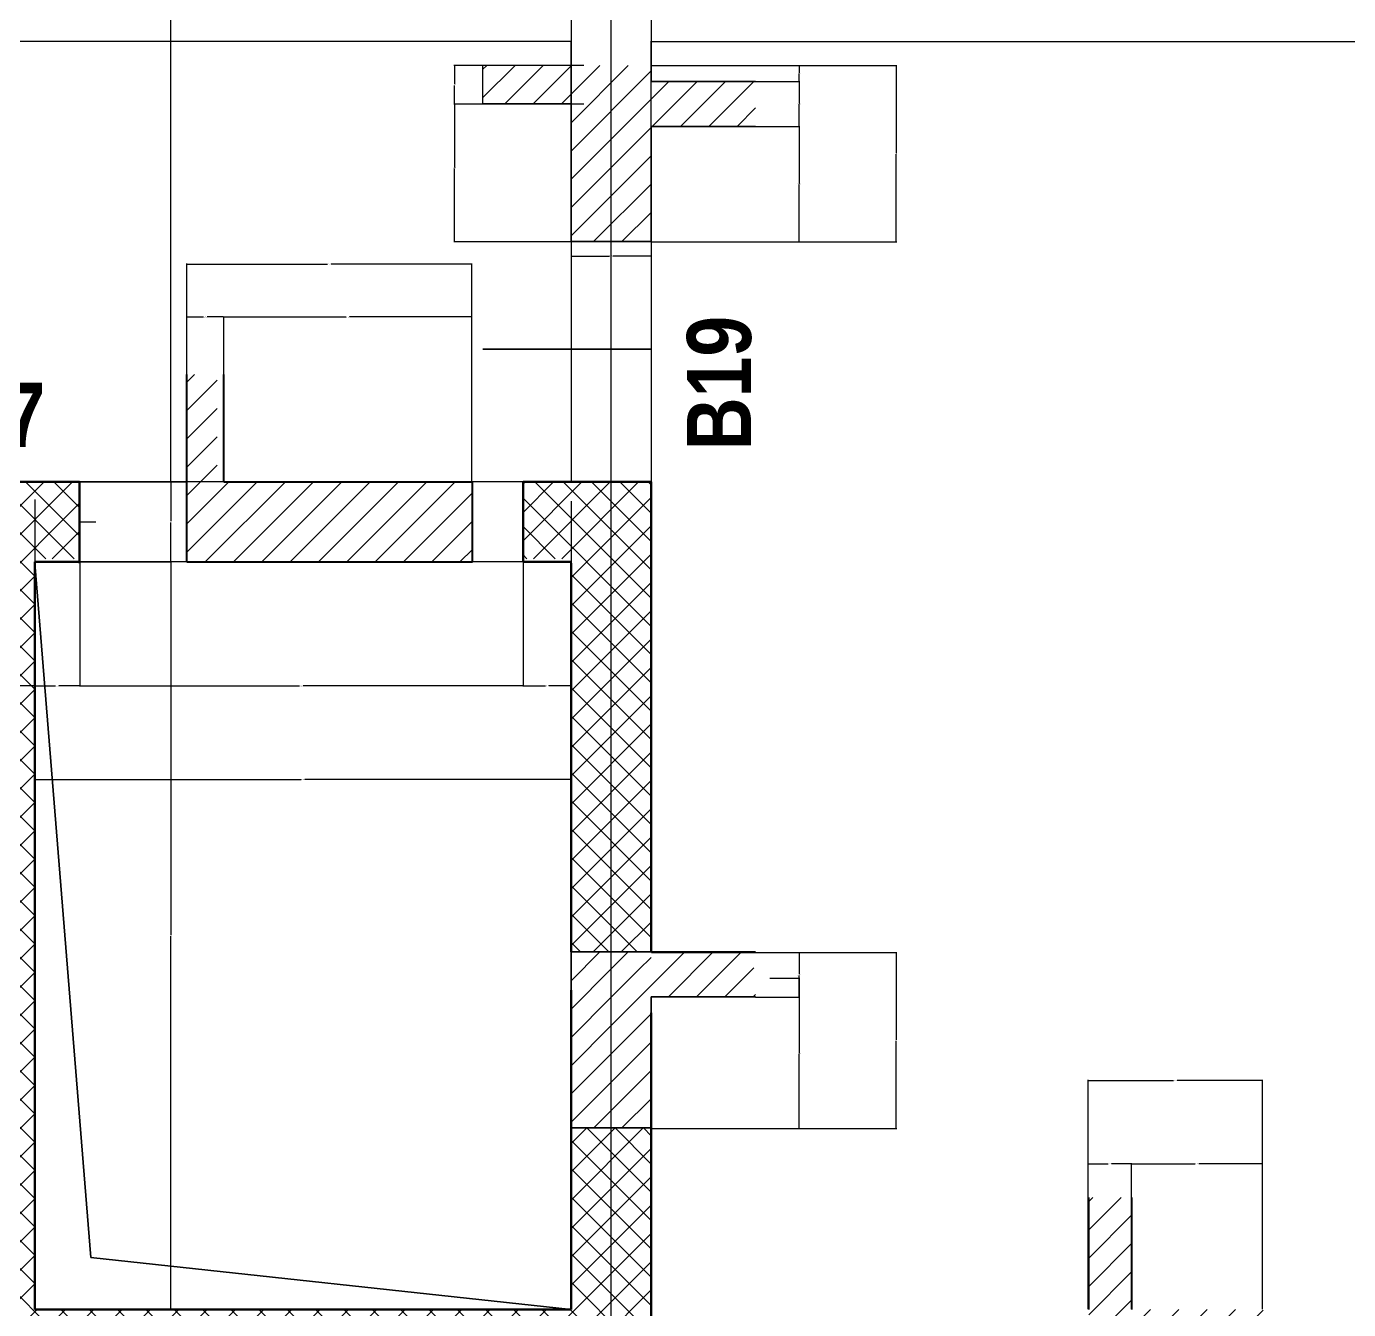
# Model space of a CAD drawing. Header units: millimetres. Extents: x 62 to 4126, y 148 to 2776.
# Drawn here: x 1782.8 to 2195.7, y 610.6 to 1011.4 of the extents above; entities that cross this region are included whole.
import ezdxf

# ---------------------------------------------------------------- set-up
doc = ezdxf.new("R2010")
doc.units = ezdxf.units.MM
doc.linetypes.add('DASHDOT', pattern=[25.4, 12.7, -6.35, 0, -6.35])
doc.linetypes.add('Solid Line copy-002', pattern=[1150, 5, -278.333333, 595, -271.666667])
for name, color, linetype, lineweight in [('! Plochi sech', 210, 'Continuous', 25), ('!Armirovka', 210, 'Continuous', 35), ('!Column', 10, 'Continuous', 50), ('!Dimension', 70, 'Continuous', 25), ('!Hatch', 70, 'Continuous', 25), ('035', 30, 'Continuous', 30), ('Osi', 70, 'DASHDOT', 25)]:
    doc.layers.add(name, color=color, linetype=linetype, lineweight=lineweight)
doc.layers.add('text', color=7, linetype='Continuous')
doc.styles.add('GENERATED_STYLE_3', font='ARIALNB.TTF')
doc.styles.get("Standard").update_dxf_attribs({"font": 'arial.ttf'})
doc.dimstyles.get("Standard").update_dxf_attribs({"dimtxt": 2.5, "dimasz": 2.5, "dimexe": 1.25, "dimexo": 0.625, "dimtad": 1, "dimtxsty": 'Standard', "dimcen": 2.5, "dimazin": 3, "dimtfac": 1, "dimtmove": 0, "dimatfit": 3})

# ---------------------------------------------------------------- blocks, each defined once
blk = doc.blocks.new('*D2198')
at = {"layer": '!Dimension', "color": 0, "lineweight": -2}
for p, q in [((1785.41, 863.6), (1785.41, 805.22)), ((1799.41, 863.6), (1799.41, 805.22)), ((1785.59, 805.4), (1791.88, 805.4)), ((1799.23, 805.4), (1792.93, 805.4))]:
    blk.add_line(p, q, dxfattribs=at)
at = {"layer": '!Dimension', "color": 0}
for points in [[(1785.59, 805.43), (1785.59, 805.37), (1785.41, 805.4)], [(1799.23, 805.37), (1799.23, 805.43), (1799.41, 805.4)]]:
    blk.add_solid(points, dxfattribs=at)
at = {"layer": 'Defpoints', "color": 0}
for p in [(1785.41, 863.66), (1799.41, 863.66), (1799.41, 805.4)]:
    blk.add_point(p, dxfattribs=at)
at = {"layer": '!Dimension', "color": 0, "insert": (1792.41, 805.4), "char_height": 0.18, "attachment_point": 5}
blk.add_mtext('\\A1;14.0000', dxfattribs=at)
blk = doc.blocks.new('*D2199')
at = {"layer": '!Dimension', "color": 0, "lineweight": -2}
for p, q in [((1799.41, 863.6), (1799.41, 805.22)), ((1937.91, 863.1), (1937.91, 805.22)), ((1799.59, 805.4), (1868.06, 805.4)), ((1937.73, 805.4), (1869.25, 805.4))]:
    blk.add_line(p, q, dxfattribs=at)
at = {"layer": '!Dimension', "color": 0}
for points in [[(1799.59, 805.43), (1799.59, 805.37), (1799.41, 805.4)], [(1937.73, 805.37), (1937.73, 805.43), (1937.91, 805.4)]]:
    blk.add_solid(points, dxfattribs=at)
at = {"layer": 'Defpoints', "color": 0}
for p in [(1799.41, 863.66), (1937.91, 863.16), (1937.91, 805.4)]:
    blk.add_point(p, dxfattribs=at)
at = {"layer": '!Dimension', "color": 0, "insert": (1868.66, 805.4), "char_height": 0.18, "attachment_point": 5}
blk.add_mtext('\\A1;138.5000', dxfattribs=at)
blk = doc.blocks.new('*D2200')
at = {"layer": '!Dimension', "color": 0, "lineweight": -2}
for p, q in [((1937.91, 863.1), (1937.91, 805.22)), ((1952.91, 863.1), (1952.91, 805.22)), ((1938.09, 805.4), (1944.88, 805.4)), ((1952.73, 805.4), (1945.93, 805.4))]:
    blk.add_line(p, q, dxfattribs=at)
at = {"layer": '!Dimension', "color": 0}
for points in [[(1938.09, 805.43), (1938.09, 805.37), (1937.91, 805.4)], [(1952.73, 805.37), (1952.73, 805.43), (1952.91, 805.4)]]:
    blk.add_solid(points, dxfattribs=at)
at = {"layer": 'Defpoints', "color": 0}
for p in [(1937.91, 863.16), (1952.91, 863.16), (1952.91, 805.4)]:
    blk.add_point(p, dxfattribs=at)
at = {"layer": '!Dimension', "color": 0, "insert": (1945.41, 805.4), "char_height": 0.18, "attachment_point": 5}
blk.add_mtext('\\A1;15.0000', dxfattribs=at)
blk = doc.blocks.new('*D2201')
at = {"layer": '!Dimension', "color": 0, "lineweight": -2}
for p, q in [((1760.41, 863.6), (1760.41, 805.22)), ((1785.41, 863.6), (1785.41, 805.22)), ((1760.59, 805.4), (1772.37, 805.4)), ((1785.23, 805.4), (1773.44, 805.4))]:
    blk.add_line(p, q, dxfattribs=at)
at = {"layer": '!Dimension', "color": 0}
for points in [[(1760.59, 805.43), (1760.59, 805.37), (1760.41, 805.4)], [(1785.23, 805.37), (1785.23, 805.43), (1785.41, 805.4)]]:
    blk.add_solid(points, dxfattribs=at)
at = {"layer": 'Defpoints', "color": 0}
for p in [(1760.41, 863.66), (1785.41, 863.66), (1785.41, 805.4)]:
    blk.add_point(p, dxfattribs=at)
at = {"layer": '!Dimension', "color": 0, "insert": (1772.91, 805.4), "char_height": 0.18, "attachment_point": 5}
blk.add_mtext('\\A1;25.0000', dxfattribs=at)
blk = doc.blocks.new('*D2203')
at = {"layer": '!Dimension', "color": 0, "lineweight": -2}
for p, q in [((1785.41, 863.6), (1785.41, 775.98)), ((1952.91, 863.1), (1952.91, 775.98)), ((1785.59, 776.16), (1868.56, 776.16)), ((1952.73, 776.16), (1869.75, 776.16))]:
    blk.add_line(p, q, dxfattribs=at)
at = {"layer": '!Dimension', "color": 0}
for points in [[(1785.59, 776.19), (1785.59, 776.13), (1785.41, 776.16)], [(1952.73, 776.13), (1952.73, 776.19), (1952.91, 776.16)]]:
    blk.add_solid(points, dxfattribs=at)
at = {"layer": 'Defpoints', "color": 0}
for p in [(1785.41, 863.66), (1952.91, 863.16), (1952.91, 776.16)]:
    blk.add_point(p, dxfattribs=at)
at = {"layer": '!Dimension', "color": 0, "insert": (1869.16, 776.16), "char_height": 0.18, "attachment_point": 5}
blk.add_mtext('\\A1;167.5000', dxfattribs=at)
blk = doc.blocks.new('*D2206')
at = {"layer": '!Dimension', "color": 0, "lineweight": -2}
for p, q in [((1799.47, 844.16), (1828.09, 844.16)), ((1827.91, 843.98), (1827.91, 727.59)), ((1827.91, 610.84), (1827.91, 727.23)), ((1799.47, 610.66), (1828.09, 610.66))]:
    blk.add_line(p, q, dxfattribs=at)
at = {"layer": '!Dimension', "color": 0}
for points in [[(1827.94, 843.98), (1827.88, 843.98), (1827.91, 844.16)], [(1827.88, 610.84), (1827.94, 610.84), (1827.91, 610.66)]]:
    blk.add_solid(points, dxfattribs=at)
at = {"layer": 'Defpoints', "color": 0}
for p in [(1799.41, 844.16), (1799.41, 610.66), (1827.91, 610.66)]:
    blk.add_point(p, dxfattribs=at)
at = {"layer": '!Dimension', "color": 0, "insert": (1827.91, 727.41), "char_height": 0.18, "attachment_point": 5}
blk.add_mtext('\\A1;234', dxfattribs=at)
blk = doc.blocks.new('*D2207')
at = {"layer": '!Dimension', "color": 0, "lineweight": -2}
for p, q in [((1827.84, 869.16), (1827.73, 869.16)), ((1827.91, 868.98), (1827.91, 856.84)), ((1827.91, 844.34), (1827.91, 856.48)), ((1827.84, 844.16), (1827.73, 844.16))]:
    blk.add_line(p, q, dxfattribs=at)
at = {"layer": '!Dimension', "color": 0}
for points in [[(1827.94, 868.98), (1827.88, 868.98), (1827.91, 869.16)], [(1827.88, 844.34), (1827.94, 844.34), (1827.91, 844.16)]]:
    blk.add_solid(points, dxfattribs=at)
at = {"layer": 'Defpoints', "color": 0}
for p in [(1827.91, 869.16), (1827.91, 869.16), (1827.91, 844.16)]:
    blk.add_point(p, dxfattribs=at)
at = {"layer": '!Dimension', "color": 0, "insert": (1827.91, 856.66), "char_height": 0.18, "attachment_point": 5}
blk.add_mtext('\\A1;25', dxfattribs=at)
blk = doc.blocks.new('*D2208')
at = {"layer": '!Dimension', "color": 0, "lineweight": -2}
for p, q in [((1827.84, 1515.66), (1827.73, 1515.66)), ((1827.91, 1515.48), (1827.91, 1192.59)), ((1827.91, 869.34), (1827.91, 1192.23)), ((1827.84, 869.16), (1827.73, 869.16))]:
    blk.add_line(p, q, dxfattribs=at)
at = {"layer": '!Dimension', "color": 0}
for points in [[(1827.94, 1515.48), (1827.88, 1515.48), (1827.91, 1515.66)], [(1827.88, 869.34), (1827.94, 869.34), (1827.91, 869.16)]]:
    blk.add_solid(points, dxfattribs=at)
at = {"layer": 'Defpoints', "color": 0}
for p in [(1827.91, 1515.66), (1827.91, 1515.66), (1827.91, 869.16)]:
    blk.add_point(p, dxfattribs=at)
at = {"layer": '!Dimension', "color": 0, "insert": (1827.91, 1192.41), "char_height": 0.18, "attachment_point": 5}
blk.add_mtext('\\A1;646.5000', dxfattribs=at)
blk = doc.blocks.new('*D2209')
at = {"layer": '!Dimension', "color": 0, "lineweight": -2}
for p, q in [((1592.91, 823.22), (1592.91, 1006.84)), ((1593.09, 1006.66), (1772.3, 1006.66)), ((1952.73, 1006.66), (1773.51, 1006.66)), ((1952.91, 977.22), (1952.91, 1006.84))]:
    blk.add_line(p, q, dxfattribs=at)
at = {"layer": '!Dimension', "color": 0}
for points in [[(1593.09, 1006.69), (1593.09, 1006.63), (1592.91, 1006.66)], [(1952.73, 1006.63), (1952.73, 1006.69), (1952.91, 1006.66)]]:
    blk.add_solid(points, dxfattribs=at)
at = {"layer": 'Defpoints', "color": 0}
for p in [(1952.91, 1006.66), (1952.91, 977.16), (1592.91, 823.16)]:
    blk.add_point(p, dxfattribs=at)
at = {"layer": '!Dimension', "color": 0, "insert": (1772.91, 1006.66), "char_height": 0.18, "attachment_point": 5}
blk.add_mtext('\\A1;360.0000', dxfattribs=at)
blk = doc.blocks.new('*D2210')
at = {"layer": '!Dimension', "color": 0, "lineweight": -2}
for p, q in [((1952.91, 1141.1), (1952.91, 939.48)), ((1953.09, 939.66), (1964.87, 939.66)), ((1977.73, 939.66), (1965.94, 939.66)), ((1977.91, 939.6), (1977.91, 939.48))]:
    blk.add_line(p, q, dxfattribs=at)
at = {"layer": '!Dimension', "color": 0}
for points in [[(1953.09, 939.69), (1953.09, 939.63), (1952.91, 939.66)], [(1977.73, 939.63), (1977.73, 939.69), (1977.91, 939.66)]]:
    blk.add_solid(points, dxfattribs=at)
at = {"layer": 'Defpoints', "color": 0}
for p in [(1952.91, 1141.16), (1977.91, 939.66), (1977.91, 939.66)]:
    blk.add_point(p, dxfattribs=at)
at = {"layer": '!Dimension', "color": 0, "insert": (1965.41, 939.66), "char_height": 0.18, "attachment_point": 5}
blk.add_mtext('\\A1;25.0000', dxfattribs=at)
blk = doc.blocks.new('*D2355')
at = {"layer": '! Plochi sech', "color": 0, "lineweight": -2}
for p, q in [((1832.91, 869.22), (1832.91, 920.84)), ((1833.09, 920.66), (1838.13, 920.66)), ((1844.23, 920.66), (1839.18, 920.66)), ((1844.41, 869.22), (1844.41, 920.84))]:
    blk.add_line(p, q, dxfattribs=at)
at = {"layer": '! Plochi sech', "color": 0}
for points in [[(1833.09, 920.69), (1833.09, 920.63), (1832.91, 920.66)], [(1844.23, 920.63), (1844.23, 920.69), (1844.41, 920.66)]]:
    blk.add_solid(points, dxfattribs=at)
at = {"layer": 'Defpoints', "color": 0}
for p in [(1844.41, 920.66), (1832.91, 869.16), (1844.41, 869.16)]:
    blk.add_point(p, dxfattribs=at)
at = {"layer": '! Plochi sech', "color": 0, "insert": (1838.66, 920.66), "char_height": 0.18, "attachment_point": 5}
blk.add_mtext('\\A1;11.5000', dxfattribs=at)
blk = doc.blocks.new('*D2356')
at = {"layer": '! Plochi sech', "color": 0, "lineweight": -2}
for p, q in [((1844.41, 869.22), (1844.41, 920.84)), ((1844.59, 920.66), (1882.62, 920.66)), ((1921.73, 920.66), (1883.69, 920.66)), ((1921.91, 869.22), (1921.91, 920.84))]:
    blk.add_line(p, q, dxfattribs=at)
at = {"layer": '! Plochi sech', "color": 0}
for points in [[(1844.59, 920.69), (1844.59, 920.63), (1844.41, 920.66)], [(1921.73, 920.63), (1921.73, 920.69), (1921.91, 920.66)]]:
    blk.add_solid(points, dxfattribs=at)
at = {"layer": 'Defpoints', "color": 0}
for p in [(1921.91, 920.66), (1844.41, 869.16), (1921.91, 869.16)]:
    blk.add_point(p, dxfattribs=at)
at = {"layer": '! Plochi sech', "color": 0, "insert": (1883.16, 920.66), "char_height": 0.18, "attachment_point": 5}
blk.add_mtext('\\A1;77.5000', dxfattribs=at)
blk = doc.blocks.new('*D2357')
at = {"layer": '! Plochi sech', "color": 0, "lineweight": -2}
for p, q in [((1832.91, 869.22), (1832.91, 937.34)), ((1833.09, 937.16), (1876.87, 937.16)), ((1921.73, 937.16), (1877.94, 937.16)), ((1921.91, 869.22), (1921.91, 937.34))]:
    blk.add_line(p, q, dxfattribs=at)
at = {"layer": '! Plochi sech', "color": 0}
for points in [[(1833.09, 937.19), (1833.09, 937.13), (1832.91, 937.16)], [(1921.73, 937.13), (1921.73, 937.19), (1921.91, 937.16)]]:
    blk.add_solid(points, dxfattribs=at)
at = {"layer": 'Defpoints', "color": 0}
for p in [(1832.91, 937.16), (1832.91, 869.16), (1921.91, 869.16)]:
    blk.add_point(p, dxfattribs=at)
at = {"layer": '! Plochi sech', "color": 0, "insert": (1877.41, 937.16), "char_height": 0.18, "attachment_point": 5}
blk.add_mtext('\\A1;89.0000', dxfattribs=at)
blk = doc.blocks.new('*D2379')
at = {"layer": '! Plochi sech', "color": 0, "lineweight": -2}
for p, q in [((2114.41, 610.72), (2114.41, 656.33)), ((2114.59, 656.15), (2120.63, 656.15)), ((2127.73, 656.15), (2121.68, 656.15)), ((2127.91, 645.72), (2127.91, 656.33))]:
    blk.add_line(p, q, dxfattribs=at)
at = {"layer": '! Plochi sech', "color": 0}
for points in [[(2114.59, 656.18), (2114.59, 656.12), (2114.41, 656.15)], [(2127.73, 656.12), (2127.73, 656.18), (2127.91, 656.15)]]:
    blk.add_solid(points, dxfattribs=at)
at = {"layer": 'Defpoints', "color": 0}
for p in [(2127.91, 656.15), (2127.91, 645.66), (2114.41, 610.66)]:
    blk.add_point(p, dxfattribs=at)
at = {"layer": '! Plochi sech', "color": 0, "insert": (2121.16, 656.15), "char_height": 0.18, "attachment_point": 5}
blk.add_mtext('\\A1;13.5000', dxfattribs=at)
blk = doc.blocks.new('*D2380')
at = {"layer": '! Plochi sech', "color": 0, "lineweight": -2}
for p, q in [((2114.41, 610.72), (2114.41, 682.34)), ((2114.59, 682.16), (2141.12, 682.16)), ((2168.73, 682.16), (2142.19, 682.16)), ((2168.91, 610.72), (2168.91, 682.34))]:
    blk.add_line(p, q, dxfattribs=at)
at = {"layer": '! Plochi sech', "color": 0}
for points in [[(2114.59, 682.19), (2114.59, 682.13), (2114.41, 682.16)], [(2168.73, 682.13), (2168.73, 682.19), (2168.91, 682.16)]]:
    blk.add_solid(points, dxfattribs=at)
at = {"layer": 'Defpoints', "color": 0}
for p in [(2168.91, 682.16), (2114.41, 610.66), (2168.91, 610.66)]:
    blk.add_point(p, dxfattribs=at)
at = {"layer": '! Plochi sech', "color": 0, "insert": (2141.66, 682.16), "char_height": 0.18, "attachment_point": 5}
blk.add_mtext('\\A1;54.5000', dxfattribs=at)
blk = doc.blocks.new('*D2381')
at = {"layer": '! Plochi sech', "color": 0, "lineweight": -2}
for p, q in [((2127.91, 610.72), (2127.91, 656.33)), ((2128.09, 656.15), (2147.87, 656.15)), ((2168.73, 656.15), (2148.94, 656.15)), ((2168.91, 610.72), (2168.91, 656.33))]:
    blk.add_line(p, q, dxfattribs=at)
at = {"layer": '! Plochi sech', "color": 0}
for points in [[(2128.09, 656.18), (2128.09, 656.12), (2127.91, 656.15)], [(2168.73, 656.12), (2168.73, 656.18), (2168.91, 656.15)]]:
    blk.add_solid(points, dxfattribs=at)
at = {"layer": 'Defpoints', "color": 0}
for p in [(2168.91, 656.15), (2127.91, 610.66), (2168.91, 610.66)]:
    blk.add_point(p, dxfattribs=at)
at = {"layer": '! Plochi sech', "color": 0, "insert": (2148.41, 656.15), "char_height": 0.18, "attachment_point": 5}
blk.add_mtext('\\A1;41.0000', dxfattribs=at)
blk = doc.blocks.new('*D2402')
at = {"color": 0, "linetype": 'Continuous', "lineweight": -2}
for p, q in [((1956.84, 999.16), (1916.31, 999.16)), ((1916.49, 998.98), (1916.49, 993.34)), ((1916.49, 987.34), (1916.49, 992.98)), ((1956.84, 987.16), (1916.31, 987.16))]:
    blk.add_line(p, q, dxfattribs=at)
at = {"color": 0}
for points in [[(1916.52, 998.98), (1916.46, 998.98), (1916.49, 999.16)], [(1916.46, 987.34), (1916.52, 987.34), (1916.49, 987.16)]]:
    blk.add_solid(points, dxfattribs=at)
at = {"layer": 'Defpoints', "color": 0}
for p in [(1916.49, 999.16), (1956.91, 999.16), (1956.91, 987.16)]:
    blk.add_point(p, dxfattribs=at)
at = {"color": 0, "lineweight": 25, "insert": (1916.49, 993.16), "char_height": 0.18, "attachment_point": 5}
blk.add_mtext('\\A1;12.0000', dxfattribs=at)
blk = doc.blocks.new('*D2403')
at = {"color": 0, "linetype": 'Continuous', "lineweight": -2}
for p, q in [((1952.84, 987.16), (1916.31, 987.16)), ((1916.49, 986.98), (1916.49, 967.34)), ((1916.49, 944.34), (1916.49, 966.98)), ((1952.84, 944.16), (1916.31, 944.16))]:
    blk.add_line(p, q, dxfattribs=at)
at = {"color": 0}
for points in [[(1916.52, 986.98), (1916.46, 986.98), (1916.49, 987.16)], [(1916.46, 944.34), (1916.52, 944.34), (1916.49, 944.16)]]:
    blk.add_solid(points, dxfattribs=at)
at = {"layer": 'Defpoints', "color": 0}
for p in [(1952.91, 987.16), (1916.49, 944.16), (1952.91, 944.16)]:
    blk.add_point(p, dxfattribs=at)
at = {"color": 0, "lineweight": 25, "insert": (1916.49, 967.16), "char_height": 0.18, "attachment_point": 5}
blk.add_mtext('\\A1;43.0000', dxfattribs=at)
blk = doc.blocks.new('*D2404')
at = {"layer": '! Plochi sech', "color": 0, "lineweight": -2}
for p, q in [((1977.97, 999.16), (2024.32, 999.16)), ((2024.14, 998.98), (2024.14, 996.84)), ((2024.14, 994.34), (2024.14, 996.48)), ((1977.97, 994.16), (2024.32, 994.16))]:
    blk.add_line(p, q, dxfattribs=at)
at = {"layer": '! Plochi sech', "color": 0}
for points in [[(2024.17, 998.98), (2024.11, 998.98), (2024.14, 999.16)], [(2024.11, 994.34), (2024.17, 994.34), (2024.14, 994.16)]]:
    blk.add_solid(points, dxfattribs=at)
at = {"layer": 'Defpoints', "color": 0}
for p in [(1977.91, 999.16), (1977.91, 994.16), (2024.14, 994.16)]:
    blk.add_point(p, dxfattribs=at)
at = {"layer": '! Plochi sech', "color": 0, "insert": (2024.14, 996.66), "char_height": 0.18, "attachment_point": 5}
blk.add_mtext('\\A1;5.0000', dxfattribs=at)
blk = doc.blocks.new('*D2405')
at = {"layer": '! Plochi sech', "color": 0, "lineweight": -2}
for p, q in [((2010.47, 994.16), (2024.32, 994.16)), ((2024.14, 993.98), (2024.14, 987.34)), ((2024.14, 980.34), (2024.14, 986.98)), ((2010.47, 980.16), (2024.32, 980.16))]:
    blk.add_line(p, q, dxfattribs=at)
at = {"layer": '! Plochi sech', "color": 0}
for points in [[(2024.17, 993.98), (2024.11, 993.98), (2024.14, 994.16)], [(2024.11, 980.34), (2024.17, 980.34), (2024.14, 980.16)]]:
    blk.add_solid(points, dxfattribs=at)
at = {"layer": 'Defpoints', "color": 0}
for p in [(2010.41, 994.16), (2010.41, 980.16), (2024.14, 980.16)]:
    blk.add_point(p, dxfattribs=at)
at = {"layer": '! Plochi sech', "color": 0, "insert": (2024.14, 987.16), "char_height": 0.18, "attachment_point": 5}
blk.add_mtext('\\A1;14.0000', dxfattribs=at)
blk = doc.blocks.new('*D2406')
at = {"layer": '! Plochi sech', "color": 0, "lineweight": -2}
for p, q in [((2010.47, 980.16), (2024.32, 980.16)), ((2024.14, 979.98), (2024.14, 962.34)), ((2024.14, 944.34), (2024.14, 961.98)), ((1977.97, 944.16), (2024.32, 944.16))]:
    blk.add_line(p, q, dxfattribs=at)
at = {"layer": '! Plochi sech', "color": 0}
for points in [[(2024.17, 979.98), (2024.11, 979.98), (2024.14, 980.16)], [(2024.11, 944.34), (2024.17, 944.34), (2024.14, 944.16)]]:
    blk.add_solid(points, dxfattribs=at)
at = {"layer": 'Defpoints', "color": 0}
for p in [(2010.41, 980.16), (1977.91, 944.16), (2024.14, 944.16)]:
    blk.add_point(p, dxfattribs=at)
at = {"layer": '! Plochi sech', "color": 0, "insert": (2024.14, 962.16), "char_height": 0.18, "attachment_point": 5}
blk.add_mtext('\\A1;36.0000', dxfattribs=at)
blk = doc.blocks.new('*D2407')
at = {"layer": '! Plochi sech', "color": 0, "lineweight": -2}
for p, q in [((1977.97, 999.16), (2054.67, 999.16)), ((2054.49, 998.98), (2054.49, 971.84)), ((2054.49, 944.34), (2054.49, 971.48)), ((1977.97, 944.16), (2054.67, 944.16))]:
    blk.add_line(p, q, dxfattribs=at)
at = {"layer": '! Plochi sech', "color": 0}
for points in [[(2054.52, 998.98), (2054.46, 998.98), (2054.49, 999.16)], [(2054.46, 944.34), (2054.52, 944.34), (2054.49, 944.16)]]:
    blk.add_solid(points, dxfattribs=at)
at = {"layer": 'Defpoints', "color": 0}
for p in [(1977.91, 999.16), (1977.91, 944.16), (2054.49, 944.16)]:
    blk.add_point(p, dxfattribs=at)
at = {"layer": '! Plochi sech', "color": 0, "insert": (2054.49, 971.66), "char_height": 0.18, "attachment_point": 5}
blk.add_mtext('\\A1;55.0000', dxfattribs=at)
blk = doc.blocks.new('*D2489')
at = {"layer": '!Dimension', "color": 0, "lineweight": -2}
for p, q in [((1977.91, 977.22), (1977.91, 1006.84)), ((2582.91, 970.22), (2582.91, 1006.84))]:
    blk.add_line(p, q, dxfattribs=at)
at = {"layer": '!Dimension', "color": 0, "linetype": 'Continuous', "lineweight": -2}
for p, q in [((1978.09, 1006.66), (2280.01, 1006.66)), ((2582.73, 1006.66), (2280.8, 1006.66))]:
    blk.add_line(p, q, dxfattribs=at)
at = {"layer": '!Dimension', "color": 0}
for points in [[(1978.09, 1006.69), (1978.09, 1006.63), (1977.91, 1006.66)], [(2582.73, 1006.63), (2582.73, 1006.69), (2582.91, 1006.66)]]:
    blk.add_solid(points, dxfattribs=at)
at = {"layer": 'Defpoints', "color": 0}
for p in [(2582.91, 1006.66), (1977.91, 977.16), (2582.91, 970.16)]:
    blk.add_point(p, dxfattribs=at)
at = {"layer": '!Dimension', "color": 0, "insert": (2280.41, 1006.66), "char_height": 0.18, "attachment_point": 5}
blk.add_mtext('\\A1;605.0', dxfattribs=at)
blk = doc.blocks.new('*D2531')
at = {"layer": '! Plochi sech', "color": 0, "lineweight": -2}
for p, q in [((2010.47, 722.16), (2024.32, 722.16)), ((2024.14, 721.98), (2024.14, 715.34)), ((2024.14, 708.34), (2024.14, 714.98)), ((2010.47, 708.16), (2024.32, 708.16))]:
    blk.add_line(p, q, dxfattribs=at)
at = {"layer": '! Plochi sech', "color": 0}
for points in [[(2024.17, 721.98), (2024.11, 721.98), (2024.14, 722.16)], [(2024.11, 708.34), (2024.17, 708.34), (2024.14, 708.16)]]:
    blk.add_solid(points, dxfattribs=at)
at = {"layer": 'Defpoints', "color": 0}
for p in [(2010.41, 722.16), (2010.41, 708.16), (2024.14, 708.16)]:
    blk.add_point(p, dxfattribs=at)
at = {"layer": '! Plochi sech', "color": 0, "insert": (2024.14, 715.16), "char_height": 0.18, "attachment_point": 5}
blk.add_mtext('\\A1;14.0000', dxfattribs=at)
blk = doc.blocks.new('*D2532')
at = {"layer": '! Plochi sech', "color": 0, "lineweight": -2}
for p, q in [((2014.97, 714.16), (2024.32, 714.16)), ((2024.14, 713.98), (2024.14, 690.84)), ((2024.14, 667.34), (2024.14, 690.48)), ((1977.97, 667.16), (2024.32, 667.16))]:
    blk.add_line(p, q, dxfattribs=at)
at = {"layer": '! Plochi sech', "color": 0}
for points in [[(2024.17, 713.98), (2024.11, 713.98), (2024.14, 714.16)], [(2024.11, 667.34), (2024.17, 667.34), (2024.14, 667.16)]]:
    blk.add_solid(points, dxfattribs=at)
at = {"layer": 'Defpoints', "color": 0}
for p in [(2014.91, 714.16), (1977.91, 667.16), (2024.14, 667.16)]:
    blk.add_point(p, dxfattribs=at)
at = {"layer": '! Plochi sech', "color": 0, "insert": (2024.14, 690.66), "char_height": 0.18, "attachment_point": 5}
blk.add_mtext('\\A1;47.0000', dxfattribs=at)
blk = doc.blocks.new('*D2533')
at = {"layer": '! Plochi sech', "color": 0, "lineweight": -2}
for p, q in [((1977.97, 722.16), (2054.67, 722.16)), ((2054.49, 721.98), (2054.49, 694.84)), ((2054.49, 667.34), (2054.49, 694.48)), ((1977.97, 667.16), (2054.67, 667.16))]:
    blk.add_line(p, q, dxfattribs=at)
at = {"layer": '! Plochi sech', "color": 0}
for points in [[(2054.52, 721.98), (2054.46, 721.98), (2054.49, 722.16)], [(2054.46, 667.34), (2054.52, 667.34), (2054.49, 667.16)]]:
    blk.add_solid(points, dxfattribs=at)
at = {"layer": 'Defpoints', "color": 0}
for p in [(1977.91, 722.16), (1977.91, 667.16), (2054.49, 667.16)]:
    blk.add_point(p, dxfattribs=at)
at = {"layer": '! Plochi sech', "color": 0, "insert": (2054.49, 694.66), "char_height": 0.18, "attachment_point": 5}
blk.add_mtext('\\A1;55.0000', dxfattribs=at)

msp = doc.modelspace()

# ---------------------------------------------------------------- hatches: boundary and pattern name
at = {"layer": '! Plochi sech'}
h = msp.add_hatch(dxfattribs=at)
h.set_pattern_fill('ANSI31', color=256, scale=50)
h.set_pattern_definition([(45, (-894949.708, -493100.231), (-4.419417382, 4.419417382), [])])
h.paths.add_polyline_path([(1952.9, 999.17), (1925.272, 999.17), (1925.272, 987.17), (1952.9, 987.17)])
h.paths.add_polyline_path([(1965.453, 999.17), (1952.9, 999.17), (1952.9, 987.17), (1952.9, 987.17), (1952.9, 944.17), (1965.453, 944.17)])
h.paths.add_polyline_path([(1977.9, 999.17), (1965.453, 999.17), (1965.453, 944.17), (1977.9, 944.17), (1977.9, 987.17)])
h.paths.add_polyline_path([(2010.528, 994.17), (1977.9, 994.17), (1977.9, 980.17), (2010.528, 980.17)])
h.paths.add_polyline_path([(1974.067, 985.439), (1974.067, 997.439)], flags=16)
h = msp.add_hatch(dxfattribs=at)
h.set_pattern_fill('ANSI31', color=256, scale=50)
h.set_pattern_definition([(45, (-894244.8506, -492798.377), (-4.419417382, 4.419417382), [])])
h.paths.add_polyline_path([(1842.405, 902.66), (1832.905, 902.66), (1832.905, 869.137), (1842.405, 869.137)])
h.paths.add_polyline_path([(1922.092, 869.137), (1842.405, 869.137), (1832.905, 869.137), (1832.905, 856.487), (1922.092, 856.496)])
h.paths.add_polyline_path([(1922.092, 856.496), (1832.905, 856.487), (1832.905, 844.137), (1922.092, 844.137)])
h = msp.add_hatch(dxfattribs=at)
h.set_pattern_fill('ANSI31', color=256, scale=50)
h.set_pattern_definition([(45, (-894911.708, -493039.377), (-4.419417382, 4.419417382), [])])
h.paths.add_polyline_path([(2114.596, 610.637), (2128.096, 610.637), (2128.096, 645.637), (2114.596, 645.637)])
h.paths.add_polyline_path([(2114.596, 610.637), (2114.596, 598.149), (2169.096, 598.156), (2169.096, 610.637), (2128.096, 610.637)])
h.paths.add_polyline_path([(2114.596, 598.149), (2114.596, 585.637), (2169.096, 585.637), (2169.096, 598.156)])
h.paths.add_polyline_path([(2128.096, 585.637), (2114.596, 585.637), (2114.596, 585.637), (2114.596, 418.473), (2124.596, 418.473)])
h.paths.add_polyline_path([(2114.597, 418.625), (2114.597, 418.137), (2084.596, 418.137), (2084.596, 405.974), (2124.596, 405.974), (2124.597, 418.625)])
at = {"layer": '!Hatch'}
h = msp.add_hatch(dxfattribs=at)
h.set_pattern_fill('ANSI37', color=256, scale=50)
h.set_pattern_definition([(45, (-894949.708, -493039.025), (-4.419417382, 4.419417382), []), (135, (-894949.708, -493039.025), (-4.419417382, -4.419417382), [])])
h.paths.add_polyline_path([(1965.453, 598.482), (1580.406, 598.413), (1580.406, 585.637), (1965.453, 585.637)])
h.paths.add_polyline_path([(1580.406, 610.989), (1567.906, 610.989), (1567.906, 598.411), (1580.406, 598.413)])
h.paths.add_polyline_path([(1580.406, 598.413), (1567.906, 598.411), (1567.906, 585.637), (1567.906, 585.637), (1580.406, 585.637)])
h.paths.add_polyline_path([(1977.9, 598.484), (1965.453, 598.482), (1965.453, 585.637), (1977.9, 585.637), (1977.9, 586.326)])
h.paths.add_polyline_path([(1764.239, 781.66), (1781.573, 781.66)], flags=16)
h.paths.add_polyline_path([(1977.9, 667.347), (1965.453, 667.347), (1965.453, 598.482), (1977.9, 598.484)])
h.paths.add_polyline_path([(1580.406, 672.347), (1567.906, 672.347), (1567.906, 610.989), (1580.406, 610.989)])
h.paths.add_polyline_path([(1592.906, 672.347), (1580.406, 672.347), (1580.406, 610.989), (1592.906, 610.989)])
h.paths.add_polyline_path([(1607.906, 869.137), (1580.406, 869.137), (1580.406, 722.347), (1592.906, 722.347), (1592.906, 845.137), (1607.906, 845.137)])
h.paths.add_polyline_path([(1580.406, 869.137), (1567.906, 869.137), (1567.906, 722.347), (1580.406, 722.347)])
h.paths.add_polyline_path([(1965.453, 869.137), (1937.9, 869.137), (1937.9, 845.137), (1952.9, 845.137), (1952.9, 722.347), (1965.453, 722.347)])
h.paths.add_polyline_path([(1977.9, 869.137), (1965.453, 869.137), (1965.453, 722.347), (1977.9, 722.347)])
h.paths.add_polyline_path([(1799.405, 869.137), (1746.405, 869.137), (1746.405, 845.137), (1760.405, 845.137), (1760.405, 610.637), (1592.906, 610.637), (1580.406, 610.813), (1580.406, 598.413), (1965.453, 598.482), (1965.453, 667.347), (1952.9, 667.347), (1952.9, 610.637), (1785.405, 610.637), (1785.405, 845.137), (1799.405, 845.137)])

# ---------------------------------------------------------------- linework, layer by layer
at = {"layer": '! Plochi sech'}
for p, q in [((1925.272, 999.17), (1925.272, 987.17)), ((1977.9, 999.17), (1977.9, 994.17)), ((1952.9, 722.16), (1953.087, 722.347)), ((1952.9, 713.322), (1961.926, 722.347)), ((1965.453, 717.036), (1970.765, 722.347)), ((1974.067, 716.811), (1977.9, 720.644)), ((1977.9, 711.805), (1988.443, 722.347)), ((1983.281, 708.347), (1997.281, 722.347)), ((1992.12, 708.347), (2006.12, 722.347)), ((1952.9, 704.483), (1965.453, 717.036)), ((1965.453, 708.197), (1974.067, 716.811)), ((2000.959, 708.347), (2009.959, 717.347)), ((1965.453, 699.358), (1977.9, 711.805)), ((1952.9, 695.644), (1965.453, 708.197)), ((2009.798, 708.347), (2010.528, 709.078)), ((1965.453, 690.52), (1977.9, 702.966)), ((1952.9, 686.805), (1965.453, 699.358)), ((1965.453, 681.681), (1977.9, 694.127)), ((1952.9, 677.966), (1965.453, 690.52)), ((1952.9, 669.127), (1965.453, 681.681)), ((1965.453, 672.842), (1977.9, 685.288)), ((1968.798, 667.347), (1977.9, 676.45)), ((1959.959, 667.347), (1965.453, 672.842)), ((1977.637, 667.347), (1977.9, 667.611))]:
    msp.add_line(p, q, dxfattribs=at)
at = {"layer": '!Armirovka', "color": 2}
for p, q in [((1785.405, 843.803), (1802.905, 626.93)), ((1802.905, 626.93), (1952.906, 610.637))]:
    msp.add_line(p, q, dxfattribs=at)
at = {"layer": '!Column'}
for p, q in [((1746.405, 869.137), (1799.405, 869.137)), ((1799.405, 869.137), (1799.405, 843.803)), ((1937.9, 869.137), (1977.9, 869.137)), ((1937.9, 869.137), (1937.9, 844.137)), ((1977.9, 869.137), (1977.9, 722.347)), ((1785.405, 844.137), (1785.405, 610.637)), ((1785.405, 844.137), (1799.405, 844.137)), ((1937.9, 844.137), (1952.906, 844.137)), ((1952.9, 843.803), (1952.9, 722.347)), ((1952.9, 710.347), (1952.9, 610.637)), ((1977.9, 703.347), (1977.9, 586.326)), ((1952.9, 610.637), (1785.405, 610.637)), ((1952.9, 610.637), (1785.405, 610.637))]:
    msp.add_line(p, q, dxfattribs=at)
at = {"color": 3, "linetype": 'Continuous', "lineweight": 35}
for p, q in [((1977.9, 994.17), (2010.528, 994.17)), ((1925.272, 987.17), (1952.9, 987.17)), ((1952.9, 987.17), (1952.9, 944.17)), ((1977.9, 980.17), (1977.9, 944.17)), ((1977.9, 980.17), (2010.528, 980.17)), ((1952.9, 944.17), (1977.9, 944.17)), ((1925.285, 910.638), (1977.913, 910.638)), ((1952.9, 722.347), (1977.9, 722.347)), ((1952.9, 722.347), (1952.9, 667.347)), ((1977.9, 722.347), (2010.528, 722.347)), ((1977.9, 708.347), (1977.9, 667.347)), ((1977.9, 708.347), (2010.528, 708.347)), ((1952.9, 667.347), (1977.9, 667.347)), ((2114.596, 610.637), (2114.596, 645.637)), ((2128.096, 610.637), (2128.096, 645.637))]:
    msp.add_line(p, q, dxfattribs=at)
at = {"color": 3, "linetype": 'Continuous', "lineweight": 40}
for p, q in [((1832.905, 844.137), (1832.905, 902.66)), ((1844.405, 869.137), (1844.405, 902.66)), ((1844.405, 869.137), (1922.092, 869.137)), ((1922.092, 844.137), (1922.092, 869.137)), ((1832.905, 844.137), (1922.092, 844.137))]:
    msp.add_line(p, q, dxfattribs=at)
msp.add_line((1799.405, 869.137), (1832.905, 869.137))
at = {"layer": '035'}
for p, q in [((1952.913, 1140.911), (1952.913, 910.638)), ((1977.913, 1140.911), (1977.9, 994.17)), ((1952.9, 987.17), (1952.9, 869.137)), ((1977.9, 980.17), (1977.9, 869.137)), ((1977.9, 869.137), (1567.906, 869.137)), ((1937.9, 844.137), (1799.405, 844.137)), ((1977.9, 618.489), (1977.9, 630.989))]:
    msp.add_line(p, q, dxfattribs=at)
at = {"layer": 'Osi', "linetype": 'Solid Line copy-002', "lineweight": 25}
for p, q in [((1965.413, 211.257), (1965.413, 2654.348)), ((1799.405, 856.631), (1937.9, 856.631))]:
    msp.add_line(p, q, dxfattribs=at)

# ---------------------------------------------------------------- texts
at = {"layer": 'text', "color": 3, "linetype": 'Continuous', "lineweight": 5, "insert": (1989.101, 900.001), "char_height": 20, "attachment_point": 2, "rotation": 90, "style": 'GENERATED_STYLE_3'}
msp.add_mtext('B19', dxfattribs=at)
at = {"layer": 'text', "color": 3, "linetype": 'Continuous', "lineweight": 5, "insert": (1767.689, 900.084), "char_height": 20, "attachment_point": 2, "style": 'GENERATED_STYLE_3'}
msp.add_mtext('B17', dxfattribs=at)

# ---------------------------------------------------------------- dimensions: what is measured, and where the dimension line sits
at = {"layer": '! Plochi sech'}
for base, p1, p2, picture, middle in [((2024.142, 994.16), (1977.905, 999.16), (1977.905, 994.16), '*D2404', (2024.142, 996.66)), ((2054.492, 944.16), (1977.905, 999.16), (1977.905, 944.16), '*D2407', (2054.492, 971.66)), ((2024.142, 980.16), (2010.405, 994.16), (2010.405, 980.16), '*D2405', (2024.142, 987.16)), ((2024.142, 944.16), (2010.405, 980.16), (1977.905, 944.16), '*D2406', (2024.142, 962.16)), ((2054.492, 667.16), (1977.905, 722.16), (1977.905, 667.16), '*D2533', (2054.492, 694.66)), ((2024.142, 708.16), (2010.405, 722.16), (2010.405, 708.16), '*D2531', (2024.142, 715.16)), ((2024.142, 667.16), (2014.905, 714.16), (1977.905, 667.16), '*D2532', (2024.142, 690.66))]:
    dim = msp.add_linear_dim(base=base, p1=p1, p2=p2, angle=90, dimstyle='Standard', dxfattribs=at)
    dim.commit()
    dim.dimension.update_dxf_attribs({"geometry": picture, "text_midpoint": middle})
for base, p1, p2, picture, middle in [((1832.905, 937.16), (1921.905, 869.16), (1832.905, 869.16), '*D2357', (1877.405, 937.16)), ((1844.405, 920.66), (1832.905, 869.16), (1844.405, 869.16), '*D2355', (1838.655, 920.66)), ((1921.905, 920.66), (1844.405, 869.16), (1921.905, 869.16), '*D2356', (1883.155, 920.66)), ((2168.905, 682.16), (2114.405, 610.66), (2168.905, 610.66), '*D2380', (2141.655, 682.16)), ((2127.905, 656.15), (2114.405, 610.66), (2127.905, 645.66), '*D2379', (2121.155, 656.15)), ((2168.905, 656.15), (2127.905, 610.66), (2168.905, 610.66), '*D2381', (2148.405, 656.15))]:
    dim = msp.add_linear_dim(base=base, p1=p1, p2=p2, dimstyle='Standard', dxfattribs=at)
    dim.commit()
    dim.dimension.update_dxf_attribs({"geometry": picture, "text_midpoint": middle})
at = {"layer": '!Dimension'}
dim = msp.add_linear_dim(base=(1827.905, 1515.66), p1=(1827.905, 869.16), p2=(1827.905, 1515.66), angle=90, dimstyle='Standard', dxfattribs=at)
dim.commit()
dim.dimension.update_dxf_attribs({"geometry": '*D2208', "text_midpoint": (1827.905, 1192.41)})
for base, p1, p2, picture, middle in [((1977.905, 939.66), (1952.905, 1141.16), (1977.905, 939.66), '*D2210', (1965.405, 939.66)), ((1952.905, 1006.66), (1592.905, 823.16), (1952.905, 977.16), '*D2209', (1772.905, 1006.66)), ((1785.405, 805.395), (1760.405, 863.66), (1785.405, 863.66), '*D2201', (1772.905, 805.395)), ((1799.405, 805.395), (1785.405, 863.66), (1799.405, 863.66), '*D2198', (1792.405, 805.395)), ((1952.905, 776.16), (1785.405, 863.66), (1952.905, 863.16), '*D2203', (1869.155, 776.16)), ((1937.905, 805.395), (1799.405, 863.66), (1937.905, 863.16), '*D2199', (1868.655, 805.395)), ((1952.905, 805.395), (1937.905, 863.16), (1952.905, 863.16), '*D2200', (1945.405, 805.395))]:
    dim = msp.add_linear_dim(base=base, p1=p1, p2=p2, dimstyle='Standard', dxfattribs=at)
    dim.commit()
    dim.dimension.update_dxf_attribs({"geometry": picture, "text_midpoint": middle})
dim = msp.add_linear_dim(base=(2582.905, 1006.66), p1=(1977.905, 977.16), p2=(2582.905, 970.16), dimstyle='Standard', override={"dimdec": 1}, dxfattribs=at)
dim.commit()
dim.dimension.update_dxf_attribs({"geometry": '*D2489', "text_midpoint": (2280.405, 1006.66)})
dim = msp.add_linear_dim(base=(1827.905, 869.16), p1=(1827.905, 844.16), p2=(1827.905, 869.16), angle=90, text='25', dimstyle='Standard', dxfattribs=at)
dim.commit()
dim.dimension.update_dxf_attribs({"geometry": '*D2207', "text_midpoint": (1827.905, 856.66)})
dim = msp.add_linear_dim(base=(1827.905119508, 610.659556179), p1=(1799.405119508, 844.159556179), p2=(1799.405119508, 610.659556179), angle=90, dimstyle='Standard', override={"dimdec": 0}, dxfattribs=at)
dim.commit()
dim.dimension.update_dxf_attribs({"geometry": '*D2206', "text_midpoint": (1827.905119508, 727.409556179)})
at = {"color": 7, "linetype": 'Continuous', "lineweight": 25}
for base, p1, p2, picture, middle in [((1916.486, 999.16), (1956.905, 987.16), (1956.905, 999.16), '*D2402', (1916.486, 993.16)), ((1916.486, 944.16), (1952.905, 987.16), (1952.905, 944.16), '*D2403', (1916.486, 967.16))]:
    dim = msp.add_linear_dim(base=base, p1=p1, p2=p2, angle=90, dimstyle='Standard', dxfattribs=at)
    dim.commit()
    dim.dimension.update_dxf_attribs({"geometry": picture, "text_midpoint": middle, "dimtype": 160})

doc.saveas('drawing.dxf')
